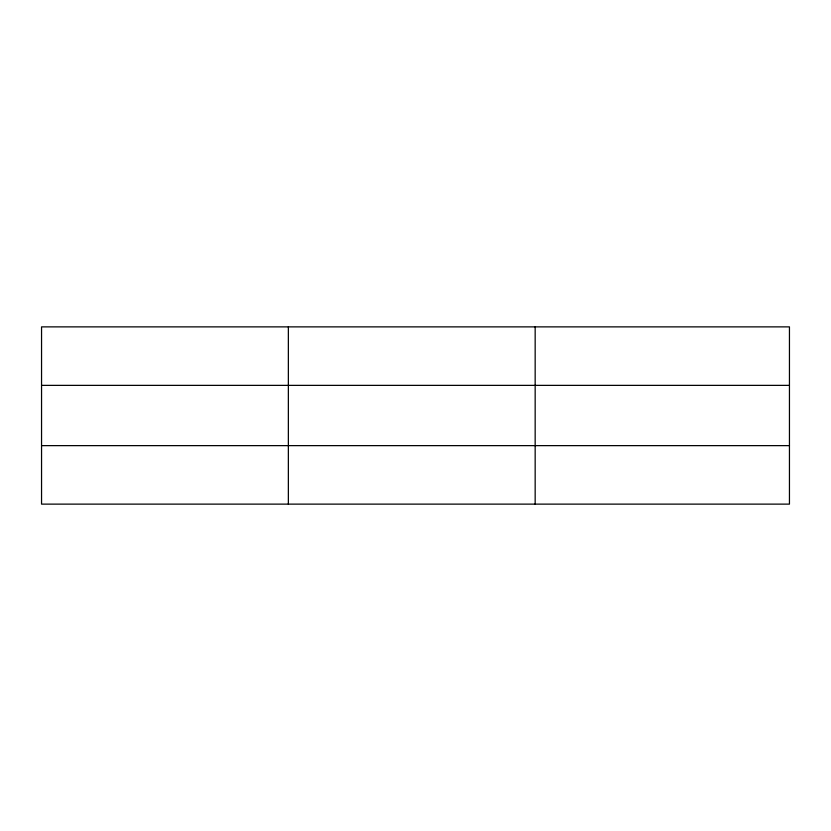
<?xml version="1.0" encoding="UTF-8"?>
<svg xmlns="http://www.w3.org/2000/svg" width="831" height="831" viewBox="0 0 831 831"><rect width="100%" height="100%" fill="white"/><g stroke="black" fill="none" stroke-linecap="round" stroke-linejoin="round"><path stroke-width="1.25" d="M288.357 504.126L288.357 326.874M535.164 504.126L535.164 326.874M789.45 445.634L789.45 504.126L41.55 504.126L41.55 326.874L789.45 326.874L789.45 445.634L41.55 445.634M41.55 385.366L789.45 385.366"/></g></svg>
